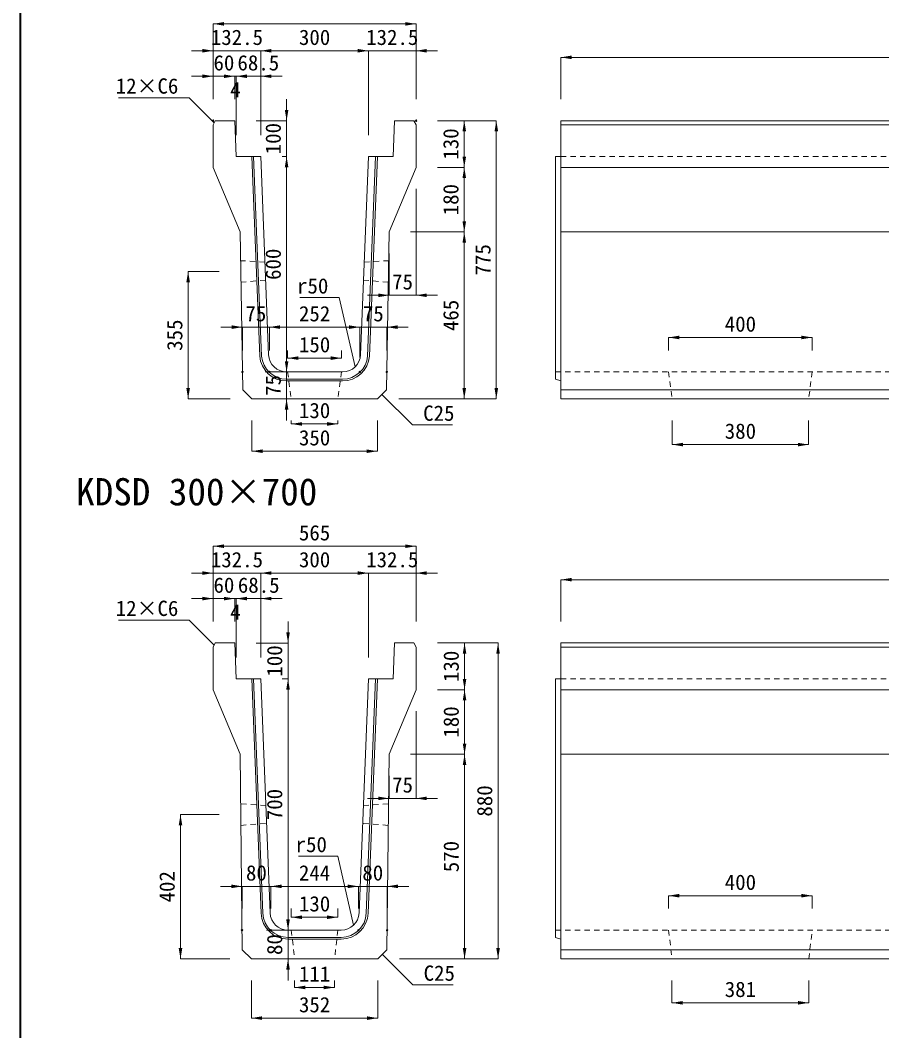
# Model space of a CAD drawing. Units: millimetres at full size; some dimension numbers follow another scale. Extents: x -5540 to 13511, y -4102 to 22994.
# Drawn here: x -4692 to -2292, y 17217 to 20032 of the extents above; entities that cross this region are included whole.
import ezdxf
from ezdxf.enums import TextEntityAlignment as Align

# ---------------------------------------------------------------- set-up
doc = ezdxf.new("R2010")
doc.units = ezdxf.units.MM
doc.header["$LTSCALE"] = 40
doc.linetypes.add('USER1', pattern=[0.675, 0.375, -0.3])
for name, color, linetype, lineweight in [('(0-0)', 4, 'Continuous', 5), ('0_2', 7, 'Continuous', 13), ('図枠', 7, 'Continuous', 5), ('寸法線', 7, 'Continuous', 13), ('引出線', 4, 'Continuous', 13), ('本体', 2, 'Continuous', 13), ('補助線', 8, 'Continuous', 13)]:
    doc.layers.add(name, color=color, linetype=linetype, lineweight=lineweight)
doc.styles.add('ＭＳ ゴシック', font='')
doc.styles.get('ＭＳ ゴシック').set_extended_font_data('MS Gothic')

# ---------------------------------------------------------------- blocks, each defined once
blk = doc.blocks.new('filled_arrow')
at = {"color": 0, "linetype": 'Continuous', "lineweight": -2}
blk.add_solid([(7.5, 1.25), (0, 0), (7.5, -1.25)], dxfattribs=at)

msp = doc.modelspace()

# ---------------------------------------------------------------- linework, layer by layer
at = {"layer": '(0-0)'}
for p, q in [((-4024.63, 19095.69), (-4046.88, 19651.83)), ((-4019.63, 19095.69), (-4041.88, 19651.83)), ((-3724.09, 19095.69), (-3701.84, 19651.83)), ((-3719.09, 19095.69), (-3696.84, 19651.83)), ((-3793.83, 19031.83), (-3949.89, 19031.83)), ((-3949.89, 19026.83), (-3793.83, 19026.83)), ((-4020.76, 17543.83), (-4046.88, 18196.83)), ((-4015.76, 17543.83), (-4041.88, 18196.83)), ((-3727.97, 17543.83), (-3701.85, 18196.83)), ((-3722.96, 17543.83), (-3696.84, 18196.83)), ((-3797.9, 17476.83), (-3945.82, 17476.83)), ((-3945.82, 17471.83), (-3797.9, 17471.83))]:
    msp.add_line(p, q, dxfattribs=at)
for centre, radius, start, end in [((-3949.89, 19101.83), 75, 184.69614, 270), ((-3949.89, 19101.83), 70, 184.78085, 270), ((-3793.83, 19101.83), 70, 270, 355.21487), ((-3793.83, 19101.83), 75, 270, 355.29988), ((-3945.82, 17546.83), 75, 182.29099, 270), ((-3945.82, 17546.83), 70, 182.29094, 270), ((-3797.9, 17546.83), 70, 270.00031, 357.70908), ((-3797.9, 17546.83), 75, 270, 357.70901)]:
    msp.add_arc(centre, radius, start, end, dxfattribs=at)
at = {"layer": '図枠', "lineweight": 40}
msp.add_line((-4691.57, 22570.17), (-4691.57, 10819.83), dxfattribs=at)
at = {"layer": '寸法線'}
for p, q in [((-4154.36, 20021.44), (-3589.36, 20021.44)), ((-4154.36, 19811.83), (-4154.36, 20021.44)), ((-3589.36, 19811.83), (-3589.36, 20021.44)), ((-4214.36, 19946.56), (-3961.86, 19946.56)), ((-4154.36, 19811.83), (-4154.36, 19946.56)), ((-4021.86, 19946.56), (-3721.86, 19946.56)), ((-4021.86, 19711.83), (-4021.86, 19946.56)), ((-4021.86, 19711.83), (-4021.86, 19946.56)), ((-3781.86, 19946.56), (-3529.36, 19946.56)), ((-3721.86, 19711.83), (-3721.86, 19946.56)), ((-3721.86, 19711.83), (-3721.86, 19946.56)), ((-3589.36, 19811.83), (-3589.36, 19946.56)), ((-3186.11, 19928.24), (-1186.1, 19928.24)), ((-3186.11, 19811.83), (-3186.11, 19928.24)), ((-4214.36, 19875.54), (-4094.36, 19875.54)), ((-4154.36, 19811.83), (-4154.36, 19875.54)), ((-4124.36, 19875.54), (-4060.36, 19875.54)), ((-4094.36, 19811.83), (-4094.36, 19875.54)), ((-4094.36, 19811.83), (-4094.36, 19875.54)), ((-4090.36, 19875.54), (-3961.86, 19875.54)), ((-4090.36, 19711.83), (-4090.36, 19875.54)), ((-4090.36, 19711.83), (-4090.36, 19875.54)), ((-4021.86, 19711.83), (-4021.86, 19875.54)), ((-3949.82, 19591.83), (-3949.82, 19811.83)), ((-4034.36, 19751.83), (-3949.82, 19751.83)), ((-3529.36, 19751.83), (-3455.09, 19751.83)), ((-3529.36, 19751.83), (-3365.82, 19751.83)), ((-3455.09, 19621.83), (-3455.09, 19751.83)), ((-3365.82, 19751.83), (-3365.82, 18976.83)), ((-3961.86, 19651.83), (-3949.82, 19651.83)), ((-3961.86, 19651.83), (-3949.82, 19651.83)), ((-3949.82, 19051.83), (-3949.82, 19651.83)), ((-3529.36, 19621.83), (-3455.09, 19621.83)), ((-3529.36, 19621.83), (-3455.09, 19621.83)), ((-3455.09, 19441.83), (-3455.09, 19621.83)), ((-3589.36, 19561.83), (-3589.36, 19265.4)), ((-3604.36, 19441.83), (-3455.09, 19441.83)), ((-3604.36, 19441.83), (-3455.09, 19441.83)), ((-3455.09, 18976.83), (-3455.09, 19441.83)), ((-3664.36, 19381.83), (-3664.36, 19265.4)), ((-4223.93, 18976.83), (-4223.93, 19331.83)), ((-4137.53, 19331.83), (-4223.93, 19331.83)), ((-3724.36, 19265.4), (-3529.36, 19265.4)), ((-4132.86, 19176.7), (-3937.86, 19176.7)), ((-4072.86, 19111.83), (-4072.86, 19176.7)), ((-3997.86, 19176.7), (-3745.86, 19176.7)), ((-3997.86, 19111.83), (-3997.86, 19176.7)), ((-3997.86, 19111.83), (-3997.86, 19176.7)), ((-3805.86, 19176.7), (-3610.86, 19176.7)), ((-3745.86, 19111.83), (-3745.86, 19176.7)), ((-3745.86, 19111.83), (-3745.86, 19176.7)), ((-3670.86, 19111.83), (-3670.86, 19176.7)), ((-2886.11, 19147.91), (-2486.11, 19147.91)), ((-2886.11, 19111.82), (-2886.11, 19147.91)), ((-2486.11, 19111.82), (-2486.11, 19147.91)), ((-3949.82, 18916.83), (-3949.82, 19111.83)), ((-3946.86, 19090.39), (-3946.86, 19111.83)), ((-3946.86, 19090.39), (-3796.86, 19090.39)), ((-3796.86, 19090.39), (-3796.86, 19111.83)), ((-3949.82, 19051.83), (-4009.82, 19051.83)), ((-3949.82, 19051.83), (-4009.82, 19051.83)), ((-4106.61, 18976.83), (-4223.93, 18976.83)), ((-3949.82, 18976.83), (-4001.94, 18976.83)), ((-3637.11, 18976.83), (-3455.09, 18976.83)), ((-3637.11, 18976.83), (-3365.82, 18976.83)), ((-4046.61, 18916.83), (-4046.61, 18831.08)), ((-3936.86, 18916.83), (-3936.86, 18907.05)), ((-3936.86, 18907.05), (-3806.86, 18907.05)), ((-3806.86, 18916.83), (-3806.86, 18907.05)), ((-3697.11, 18916.83), (-3697.11, 18831.08)), ((-2876.11, 18916.82), (-2876.11, 18849.5)), ((-2496.11, 18916.82), (-2496.11, 18849.5)), ((-2876.11, 18849.5), (-2496.11, 18849.5)), ((-4046.61, 18831.08), (-3697.11, 18831.08)), ((-4154.36, 18566.44), (-3589.36, 18566.44)), ((-4154.36, 18356.83), (-4154.36, 18566.44)), ((-3589.36, 18356.83), (-3589.36, 18566.44)), ((-4214.36, 18491.56), (-3961.86, 18491.56)), ((-4154.36, 18356.83), (-4154.36, 18491.56)), ((-4021.86, 18491.56), (-3721.86, 18491.56)), ((-4021.86, 18256.83), (-4021.86, 18491.56)), ((-4021.86, 18256.83), (-4021.86, 18491.56)), ((-3781.86, 18491.56), (-3529.36, 18491.56)), ((-3721.86, 18256.83), (-3721.86, 18491.56)), ((-3721.86, 18256.83), (-3721.86, 18491.56)), ((-3589.36, 18356.83), (-3589.36, 18491.56)), ((-3186.11, 18473.24), (-1186.1, 18473.24)), ((-3186.11, 18356.83), (-3186.11, 18473.24)), ((-4214.36, 18420.54), (-4094.36, 18420.54)), ((-4154.36, 18356.83), (-4154.36, 18420.54)), ((-4124.36, 18420.54), (-4060.36, 18420.54)), ((-4094.36, 18356.83), (-4094.36, 18420.54)), ((-4094.36, 18356.83), (-4094.36, 18420.54)), ((-4090.36, 18256.83), (-4090.36, 18420.54)), ((-4090.36, 18420.54), (-3961.86, 18420.54)), ((-4090.36, 18256.83), (-4090.36, 18420.54)), ((-4021.86, 18256.83), (-4021.86, 18420.54)), ((-3945.82, 18136.83), (-3945.82, 18356.81)), ((-4034.36, 18296.81), (-3945.82, 18296.81)), ((-3529.36, 18296.83), (-3454.22, 18296.83)), ((-3529.36, 18296.83), (-3360.94, 18296.83)), ((-3454.22, 18166.83), (-3454.22, 18296.83)), ((-3360.94, 17416.83), (-3360.94, 18296.83)), ((-3961.86, 18196.83), (-3945.82, 18196.83)), ((-3961.86, 18196.83), (-3945.82, 18196.83)), ((-3945.82, 17496.83), (-3945.82, 18196.83)), ((-3529.36, 18166.83), (-3454.22, 18166.83)), ((-3529.36, 18166.83), (-3454.22, 18166.83)), ((-3454.22, 17986.83), (-3454.22, 18166.83)), ((-3589.36, 18106.83), (-3589.36, 17863.99)), ((-3604.36, 17986.83), (-3454.22, 17986.83)), ((-3604.36, 17986.83), (-3454.22, 17986.83)), ((-3454.22, 17416.83), (-3454.22, 17986.83)), ((-3664.36, 17926.83), (-3664.36, 17863.99)), ((-3724.36, 17863.99), (-3529.36, 17863.99)), ((-4245.27, 17416.83), (-4245.27, 17818.83)), ((-4137.48, 17818.83), (-4245.27, 17818.83)), ((-4133.86, 17618.94), (-3933.86, 17618.94)), ((-4073.86, 17556.83), (-4073.86, 17618.94)), ((-3993.86, 17556.83), (-3993.86, 17618.94)), ((-3993.86, 17618.94), (-3749.86, 17618.94)), ((-3993.86, 17556.83), (-3993.86, 17618.94)), ((-3809.86, 17618.94), (-3609.86, 17618.94)), ((-3749.86, 17556.83), (-3749.86, 17618.94)), ((-3749.86, 17556.83), (-3749.86, 17618.94)), ((-3669.86, 17556.84), (-3669.86, 17618.94)), ((-2886.11, 17592.92), (-2486.11, 17592.92)), ((-2886.11, 17556.83), (-2886.11, 17592.92)), ((-2486.11, 17556.83), (-2486.11, 17592.92)), ((-3945.82, 17356.83), (-3945.82, 17556.83)), ((-3936.86, 17532.89), (-3936.86, 17556.83)), ((-3806.86, 17532.89), (-3806.86, 17556.83)), ((-3936.86, 17532.89), (-3806.86, 17532.89)), ((-3945.82, 17496.83), (-4005.82, 17496.83)), ((-3945.82, 17496.83), (-4005.82, 17496.83)), ((-4107.86, 17416.83), (-4245.27, 17416.83)), ((-3945.82, 17416.83), (-3994.25, 17416.83)), ((-3635.86, 17416.83), (-3454.22, 17416.83)), ((-3635.86, 17416.83), (-3360.94, 17416.83)), ((-4047.86, 17356.83), (-4047.86, 17251.9)), ((-3927.45, 17356.83), (-3927.45, 17337.27)), ((-3816.28, 17356.83), (-3816.28, 17337.27)), ((-3695.86, 17356.83), (-3695.86, 17251.9)), ((-2876.7, 17356.83), (-2876.7, 17294.51)), ((-2495.52, 17356.83), (-2495.52, 17294.51)), ((-3927.45, 17337.27), (-3816.28, 17337.27)), ((-2876.7, 17294.51), (-2495.52, 17294.51)), ((-4047.86, 17251.9), (-3695.86, 17251.9))]:
    msp.add_line(p, q, dxfattribs=at)
at = {"layer": '引出線'}
for points in [[(-4151.36, 19745.83), (-4221.29, 19815.75), (-4417.81, 19815.75)], [(-3759.26, 19065.77), (-3803.53, 19258.92), (-3912.79, 19258.92)], [(-3684.4, 18989.33), (-3599.5, 18904.43), (-3487.5, 18904.43)], [(-4151.36, 18290.83), (-4221.29, 18360.75), (-4417.81, 18360.75)], [(-3763.26, 17510.77), (-3807.53, 17702.88), (-3916.8, 17702.88)], [(-3683.17, 17429.52), (-3598.27, 17344.62), (-3486.27, 17344.62)]]:
    msp.add_lwpolyline(points, dxfattribs=at)
at = {"layer": '本体'}
for p, q in [((-4154.36, 19739.83), (-4148.36, 19751.83)), ((-4154.36, 19739.83), (-4154.36, 19621.83)), ((-4148.36, 19751.83), (-4094.36, 19751.83)), ((-4090.36, 19651.83), (-4094.36, 19751.83)), ((-3653.36, 19651.83), (-3649.36, 19751.83)), ((-3595.36, 19751.83), (-3649.36, 19751.83)), ((-3589.36, 19739.83), (-3595.36, 19751.83)), ((-3589.36, 19739.83), (-3589.36, 19621.83)), ((-3186.11, 19751.83), (-1186.11, 19751.83)), ((-3186.11, 19751.83), (-3186.11, 18976.83)), ((-4090.36, 19651.83), (-4021.86, 19651.83)), ((-3999.78, 19099.83), (-4021.86, 19651.83)), ((-3743.94, 19099.83), (-3721.86, 19651.83)), ((-3653.36, 19651.83), (-3721.86, 19651.83)), ((-4079.36, 19441.83), (-4154.36, 19621.83)), ((-3664.36, 19441.83), (-3589.36, 19621.83)), ((-4072.03, 19001.82), (-4079.36, 19441.83)), ((-3671.69, 19001.82), (-3664.36, 19441.83)), ((-3745.86, 19091.83), (-3745.86, 19171.83)), ((-3793.9, 19051.83), (-3949.82, 19051.83)), ((-4072.03, 19001.82), (-4046.61, 18976.83)), ((-3671.69, 19001.82), (-3697.11, 18976.83)), ((-4046.61, 18976.83), (-3697.11, 18976.83)), ((-3186.11, 18976.83), (-1186.11, 18976.83)), ((-4154.36, 18284.83), (-4148.36, 18296.83)), ((-4154.36, 18284.83), (-4154.36, 18166.83)), ((-4148.36, 18296.83), (-4094.36, 18296.83)), ((-4094.36, 18296.83), (-4090.36, 18196.83)), ((-3649.36, 18296.83), (-3653.36, 18196.83)), ((-3595.36, 18296.83), (-3649.36, 18296.83)), ((-3589.36, 18284.83), (-3595.36, 18296.83)), ((-3589.36, 18284.83), (-3589.36, 18166.83)), ((-3186.11, 18296.83), (-1186.11, 18296.83)), ((-3186.11, 18296.83), (-3186.11, 17416.83)), ((-4090.36, 18196.83), (-4021.86, 18196.83)), ((-3995.78, 17544.83), (-4021.86, 18196.83)), ((-3747.94, 17544.83), (-3721.86, 18196.83)), ((-3653.36, 18196.83), (-3721.86, 18196.83)), ((-4154.36, 18166.83), (-4079.36, 17986.83)), ((-3589.36, 18166.83), (-3664.36, 17986.83)), ((-4073.25, 17442.22), (-4079.36, 17986.83)), ((-3670.48, 17442.22), (-3664.36, 17986.83)), ((-3945.82, 17496.83), (-3797.9, 17496.83)), ((-4047.86, 17416.83), (-4073.25, 17442.22)), ((-3695.86, 17416.83), (-3670.48, 17442.22)), ((-4047.86, 17416.83), (-3695.86, 17416.83)), ((-3186.11, 17416.83), (-1186.11, 17416.83))]:
    msp.add_line(p, q, dxfattribs=at)
at = {"layer": '本体', "lineweight": 9}
for p, q in [((-3186.11, 19739.83), (-1186.1, 19739.83)), ((-3201.11, 19651.83), (-3186.11, 19651.83)), ((-3201.11, 19651.83), (-3201.11, 19031.83)), ((-3186.11, 19621.83), (-1186.1, 19621.83)), ((-3186.11, 19441.83), (-1186.1, 19441.83)), ((-3201.11, 19031.83), (-3186.11, 19026.83)), ((-3186.11, 19001.82), (-1186.1, 19001.82)), ((-3186.11, 18284.83), (-1186.1, 18284.83)), ((-3201.11, 18196.83), (-3186.11, 18196.83)), ((-3201.11, 18196.83), (-3201.11, 17476.83)), ((-3186.11, 18166.83), (-1186.1, 18166.83)), ((-3186.11, 17986.83), (-1186.1, 17986.83)), ((-3201.11, 17476.83), (-3186.11, 17471.83)), ((-3186.11, 17442.22), (-1186.1, 17442.22))]:
    msp.add_line(p, q, dxfattribs=at)
at = {"layer": '本体', "linetype": 'USER1', "lineweight": 9}
for p, q in [((-3186.11, 19651.83), (-1216.11, 19651.83)), ((-4010.11, 19357.97), (-4078.03, 19361.82)), ((-3733.62, 19357.95), (-3665.69, 19361.82)), ((-4077.03, 19301.83), (-4008.11, 19307.98)), ((-3666.69, 19301.83), (-3735.61, 19307.98)), ((-3946.86, 19051.83), (-3936.86, 18976.83)), ((-3796.86, 19051.83), (-3806.86, 18976.83)), ((-3201.11, 19051.83), (-1216.11, 19051.83)), ((-2886.11, 19051.83), (-2876.11, 18976.83)), ((-2486.11, 19051.83), (-2496.11, 18976.83)), ((-3186.11, 18196.83), (-1216.1, 18196.83)), ((-4007.77, 17844.6), (-4077.81, 17848.81)), ((-3735.95, 17844.6), (-3665.92, 17848.81)), ((-4077.14, 17788.84), (-4005.78, 17794.64)), ((-3666.59, 17788.84), (-3737.95, 17794.64)), ((-3936.86, 17496.83), (-3927.45, 17416.83)), ((-3806.86, 17496.83), (-3816.28, 17416.83)), ((-3201.11, 17496.83), (-1216.11, 17496.83)), ((-2886.11, 17496.83), (-2876.7, 17416.83)), ((-2495.52, 17416.83), (-2486.11, 17496.83))]:
    msp.add_line(p, q, dxfattribs=at)
at = {"layer": '本体'}
for centre, start, end in [((-3949.82, 19101.83), 182.2907, 270), ((-3793.9, 19101.83), 270, 357.7093), ((-3945.82, 17546.83), 182.2907, 270), ((-3797.9, 17546.83), 270, 357.7093)]:
    msp.add_arc(centre, 50, start, end, dxfattribs=at)
at = {"layer": '補助線'}
for centre in [(-4154.36, 19751.83), (-3589.36, 19751.83), (-4072.86, 19051.83), (-3997.86, 19051.83), (-3745.86, 19051.83), (-3670.86, 19051.83), (-4073.86, 17496.83), (-3993.86, 17496.83), (-3749.86, 17496.83), (-3669.86, 17496.84)]:
    msp.add_circle(centre, 2, dxfattribs=at)

# ---------------------------------------------------------------- block references
at = {"layer": '寸法線', "xscale": 4, "yscale": 4}
for p in [(-4154.36, 20021.44), (-4021.86, 19946.56), (-4021.86, 19946.56), (-3589.36, 19946.56), (-3186.11, 19928.24), (-4090.36, 19875.54), (-4021.86, 19875.54), (-3589.36, 19265.4), (-3997.86, 19176.7), (-3997.86, 19176.7), (-3670.86, 19176.7), (-2886.11, 19147.91), (-3946.86, 19090.39), (-3936.86, 18907.05), (-4046.61, 18831.08), (-2876.11, 18849.5), (-4154.36, 18566.44), (-4021.86, 18491.56), (-4021.86, 18491.56), (-3589.36, 18491.56), (-3186.11, 18473.24), (-4090.36, 18420.54), (-4021.86, 18420.54), (-3589.36, 17863.99), (-3993.86, 17618.94), (-3993.86, 17618.94), (-3669.86, 17618.94), (-2886.11, 17592.92), (-3936.86, 17532.89), (-3927.45, 17337.27), (-2876.7, 17294.51), (-4047.86, 17251.9)]:
    msp.add_blockref('filled_arrow', p, dxfattribs=at)
for p, rotation in [((-3589.36, 20021.44), 180), ((-4154.36, 19946.56), 180), ((-3721.86, 19946.56), 180), ((-3721.86, 19946.56), 180), ((-4154.36, 19875.54), 180), ((-4094.36, 19875.54), 180), ((-3949.82, 19751.83), 90), ((-3455.09, 19751.83), 270), ((-3365.82, 19751.83), 270), ((-3949.82, 19651.83), 270), ((-3949.82, 19651.83), 270), ((-3455.09, 19621.83), 90), ((-3455.09, 19621.83), 270), ((-3455.09, 19441.83), 90), ((-3455.09, 19441.83), 270), ((-4223.93, 19331.83), 270), ((-3664.36, 19265.4), 180), ((-4072.86, 19176.7), 180), ((-3745.86, 19176.7), 180), ((-3745.86, 19176.7), 180), ((-2486.11, 19147.91), 180), ((-3796.86, 19090.39), 180), ((-3949.82, 19051.83), 90), ((-3949.82, 19051.83), 90), ((-4223.93, 18976.83), 90), ((-3455.09, 18976.83), 90), ((-3365.82, 18976.83), 90), ((-3949.82, 18976.83), 270), ((-3806.86, 18907.05), 180), ((-3697.11, 18831.08), 180), ((-2496.11, 18849.5), 180), ((-3589.36, 18566.44), 180), ((-4154.36, 18491.56), 180), ((-3721.86, 18491.56), 180), ((-3721.86, 18491.56), 180), ((-4154.36, 18420.54), 180), ((-4094.36, 18420.54), 180), ((-3945.82, 18296.81), 90), ((-3454.22, 18296.83), 270), ((-3360.94, 18296.83), 270), ((-3945.82, 18196.83), 270), ((-3945.82, 18196.83), 270), ((-3454.22, 18166.83), 90), ((-3454.22, 18166.83), 270), ((-3454.22, 17986.83), 90), ((-3454.22, 17986.83), 270), ((-3664.36, 17863.99), 180), ((-4245.27, 17818.83), 270), ((-4073.86, 17618.94), 180), ((-3749.86, 17618.94), 180), ((-3749.86, 17618.94), 180), ((-2486.11, 17592.92), 180), ((-3806.86, 17532.89), 180), ((-3945.82, 17496.83), 90), ((-3945.82, 17496.83), 90), ((-4245.27, 17416.83), 90), ((-3454.22, 17416.83), 90), ((-3360.94, 17416.83), 90), ((-3945.82, 17416.83), 270), ((-3816.28, 17337.27), 180), ((-2495.52, 17294.51), 180), ((-3695.86, 17251.9), 180)]:
    msp.add_blockref('filled_arrow', p, dxfattribs=dict(at, rotation=rotation))
at = {"layer": '引出線', "xscale": 0.133, "yscale": 0.133}
for p, rotation in [((-4151.36, 19745.83), 135), ((-3759.26, 19065.77), 102.9), ((-3684.4, 18989.33), 315), ((-4151.36, 18290.83), 135), ((-3763.26, 17510.77), 103), ((-3683.17, 17429.52), 315)]:
    msp.add_blockref('filled_arrow', p, dxfattribs=dict(at, rotation=rotation))

# ---------------------------------------------------------------- texts
at = {"layer": '0_2', "style": 'ＭＳ ゴシック'}
msp.add_text('KDSD 300×700', height=75.95, dxfattribs=at).set_placement((-4535.98, 18657.39), align=Align.BOTTOM_LEFT)
at = {"layer": '寸法線', "style": 'ＭＳ ゴシック'}
for s, p in [('132.5', (-4088.11, 19984.06)), ('300', (-3871.86, 19984.06)), ('132.5', (-3655.61, 19984.06)), ('60', (-4124.36, 19913.04)), ('68.5', (-4028.55, 19913.04)), ('4', (-4092.36, 19838.04)), ('75', (-3626.86, 19302.9)), ('75', (-4035.36, 19214.2)), ('252', (-3871.86, 19214.2)), ('75', (-3708.36, 19214.2)), ('400', (-2686.11, 19185.41)), ('150', (-3871.86, 19127.89)), ('130', (-3871.86, 18944.55)), ('350', (-3871.86, 18868.58)), ('380', (-2686.11, 18887)), ('565', (-3871.86, 18603.94)), ('132.5', (-4088.11, 18529.06)), ('300', (-3871.86, 18529.06)), ('132.5', (-3655.61, 18529.06)), ('60', (-4124.36, 18458.04)), ('68.5', (-4027.45, 18458.04)), ('4', (-4092.36, 18383.04)), ('75', (-3626.86, 17901.49)), ('80', (-4033.86, 17656.44)), ('244', (-3871.86, 17656.44)), ('80', (-3709.86, 17656.44)), ('400', (-2686.11, 17630.42)), ('130', (-3871.86, 17570.39)), ('111', (-3871.86, 17374.77)), ('381', (-2686.11, 17332.01)), ('352', (-3871.86, 17289.4))]:
    msp.add_text(s, height=42.72, dxfattribs=at).set_placement(p, align=Align.MIDDLE_CENTER)
for s, p in [('100', (-3987.32, 19701.83)), ('130', (-3492.59, 19686.83)), ('180', (-3492.59, 19531.83)), ('775', (-3403.32, 19364.33)), ('600', (-3987.32, 19351.83)), ('465', (-3492.59, 19209.33)), ('355', (-4261.43, 19154.33)), ('75', (-3987.32, 19014.33)), ('100', (-3983.32, 18246.82)), ('130', (-3491.72, 18231.83)), ('180', (-3491.72, 18076.83)), ('700', (-3983.32, 17846.83)), ('880', (-3398.44, 17856.83)), ('570', (-3491.72, 17701.83)), ('402', (-4282.77, 17617.83)), ('80', (-3983.32, 17456.83))]:
    msp.add_text(s, height=42.72, rotation=90, dxfattribs=at).set_placement(p, align=Align.MIDDLE_CENTER)
at = {"layer": '引出線', "style": 'ＭＳ ゴシック'}
for s, p in [('12×C6', (-4251.29, 19869.75)), ('r50', (-3833.53, 19312.92)), ('12×C6', (-4251.29, 18414.75)), ('r50', (-3837.53, 17756.88))]:
    msp.add_text(s, height=42.72, dxfattribs=at).set_placement(p, align=Align.TOP_RIGHT)
for p in [(-3569.5, 18958.43), (-3568.27, 17398.62)]:
    msp.add_text('C25', height=42.72, dxfattribs=at).set_placement(p, align=Align.TOP_LEFT)

doc.saveas('drawing.dxf')
